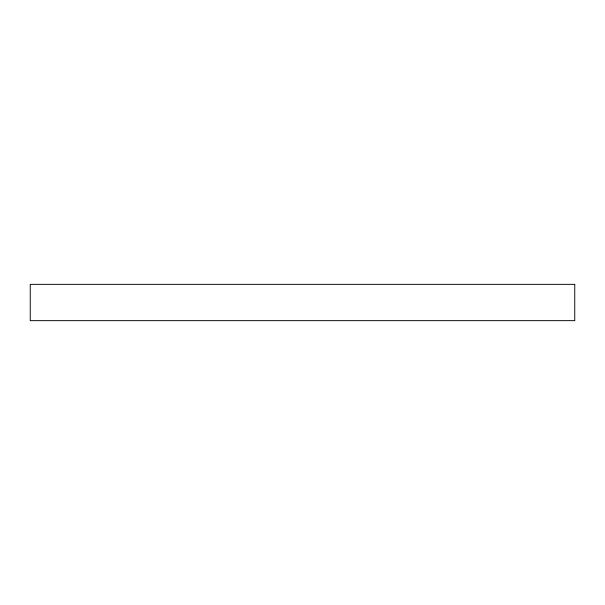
<?xml version="1.0" encoding="UTF-8"?>
<svg xmlns="http://www.w3.org/2000/svg" width="605" height="605" viewBox="0 0 605 605"><rect width="100%" height="100%" fill="white"/><g stroke="black" fill="none" stroke-linecap="round" stroke-linejoin="round"><path stroke-width="0.91" d="M574.75 284.35L30.25 284.35L30.25 320.65L574.75 320.65L574.75 284.35"/></g></svg>
